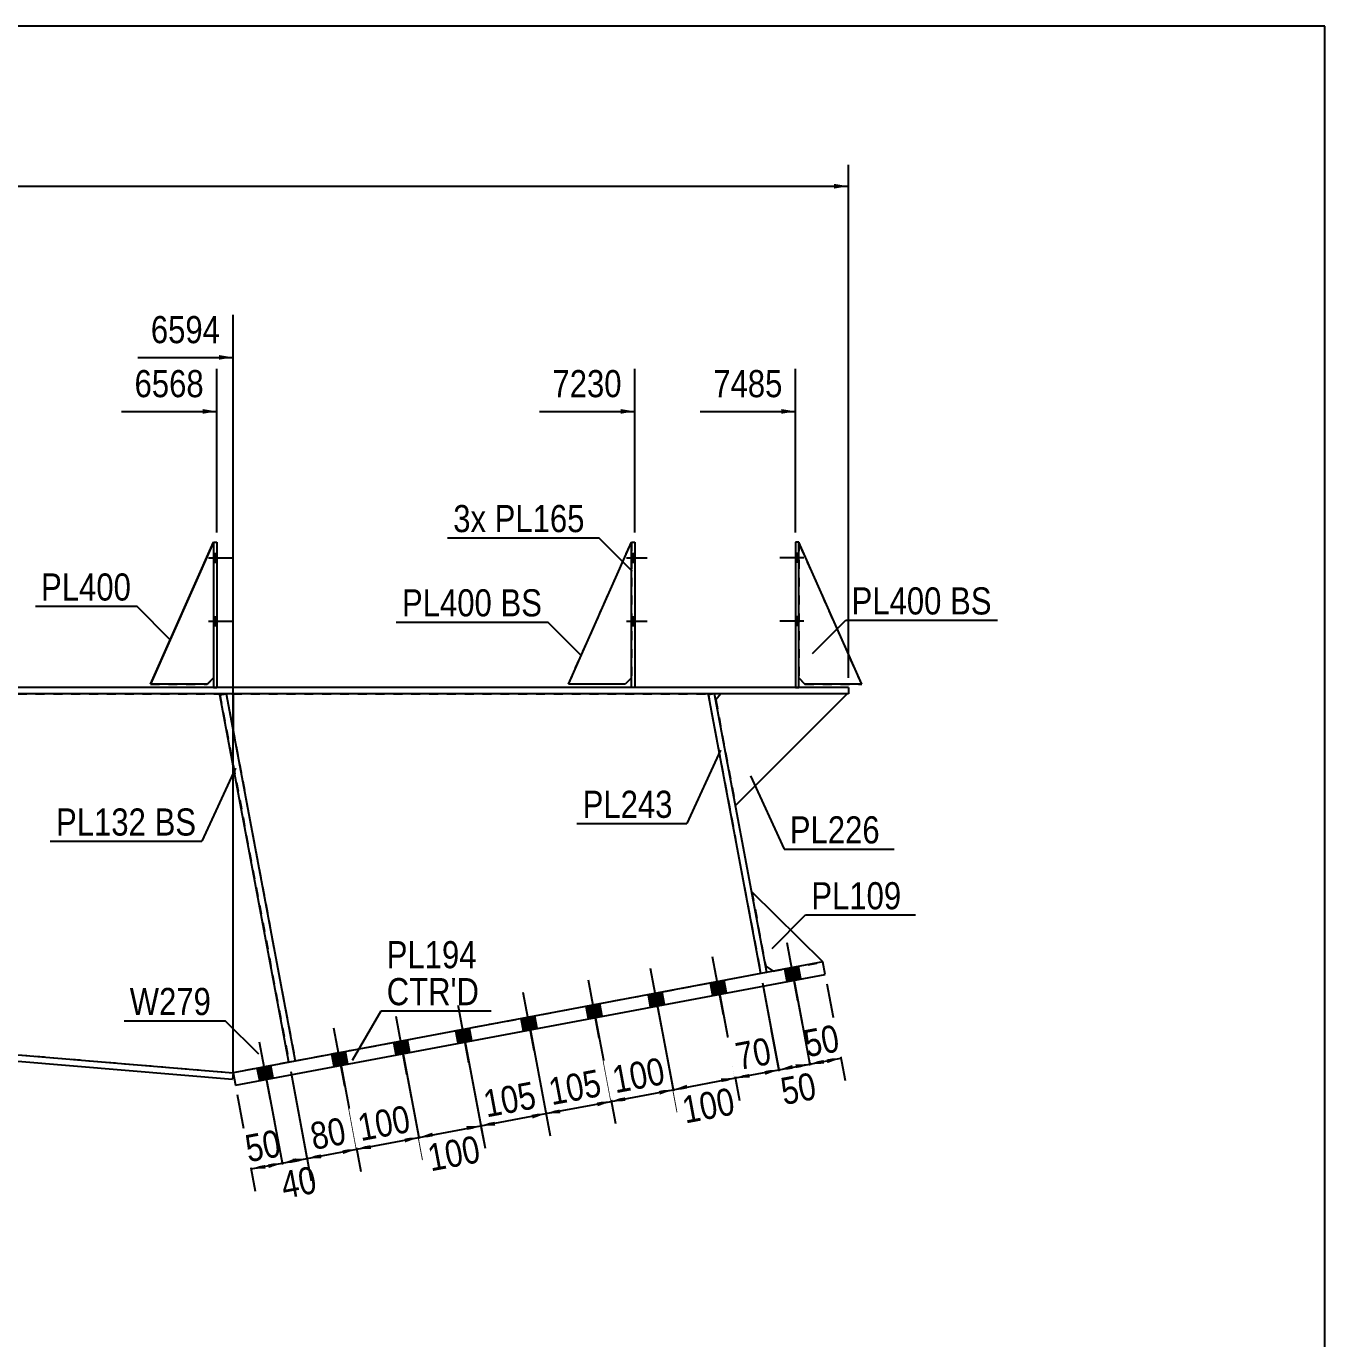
# Model space of a CAD drawing. Header units: millimetres. Extents: x -33 to 369, y -197 to 80.
# Drawn here: x 232.1 to 369.1, y -58.1 to 80.4 of the extents above; entities that cross this region are included whole.
import ezdxf

# ---------------------------------------------------------------- set-up
doc = ezdxf.new("R2010")
doc.units = ezdxf.units.MM
doc.linetypes.add('DXK_LINE_DOT1', pattern=[1.8814, 0.9407, -0.9407])
doc.styles.add('Arial Narrow', font='ARIALN.TTF', dxfattribs={"height": 0.2})

# ---------------------------------------------------------------- blocks, each defined once
blk = doc.blocks.new('Unknown-627306682-1201')
at = {"color": 5, "linetype": 'Continuous'}
for p, q in [((369.14, 80.43), (-30.86, 80.43)), ((369.14, -196.57), (369.14, 80.43))]:
    blk.add_line(p, q, dxfattribs=at)
blk = doc.blocks.new('Part-627306682-1889 - 1579')
at = {"color": 2, "linetype": 'Continuous'}
for p, q in [((251.84, 26), (245.18, 11)), ((245.18, 11), (245.19, 11))]:
    blk.add_line(p, q, dxfattribs=at)
at = {"color": 7, "linetype": 'DXK_LINE_DOT1'}
for p, q in [((251.84, 26), (251.84, 11.67)), ((251.84, 11.67), (251.18, 11)), ((245.19, 11), (251.18, 11))]:
    blk.add_line(p, q, dxfattribs=at)
blk = doc.blocks.new('Part-627306682-1690 - 1579')
at = {"color": 2, "linetype": 'Continuous'}
for p, q in [((125.14, 10), (125.14, -10)), ((253.9, 10), (253.9, 6.12)), ((253.9, -30), (253.9, 2.51))]:
    blk.add_line(p, q, dxfattribs=at)
at = {"color": 7, "linetype": 'DXK_LINE_DOT1'}
for p, q in [((125.14, 10), (159.14, 10)), ((159.24, 10), (195.11, 10)), ((195.21, 10), (231.08, 10)), ((231.18, 10), (253.9, 10)), ((253.9, -30), (253.9, 2.51)), ((125.14, -10), (159.14, -12.84)), ((159.24, -14.47), (195.11, -17.46)), ((195.21, -21.29), (231.08, -24.28)), ((231.18, -28.1), (253.9, -30))]:
    blk.add_line(p, q, dxfattribs=at)
blk = doc.blocks.new('Part-627306682-1602 - 1579')
at = {"color": 2, "linetype": 'Continuous'}
for p, q in [((252.52, 9.88), (253.18, 10)), ((259.8, -28.89), (252.52, 9.88)), ((253.18, 10), (260.46, -28.77))]:
    blk.add_line(p, q, dxfattribs=at)
at = {"color": 7, "linetype": 'DXK_LINE_DOT1'}
blk.add_line((260.46, -28.77), (259.8, -28.89), dxfattribs=at)
blk = doc.blocks.new('Part-627306682-1776 - 1579')
at = {"color": 2, "linetype": 'Continuous'}
for p, q in [((289.3, 11), (295.96, 26)), ((295.96, 11.67), (295.3, 11)), ((295.3, 11), (289.3, 11))]:
    blk.add_line(p, q, dxfattribs=at)
at = {"color": 7, "linetype": 'DXK_LINE_DOT1'}
blk.add_line((295.96, 26), (295.96, 11.67), dxfattribs=at)
blk = doc.blocks.new('Part-627306682-1712 - 1579')
at = {"color": 2, "linetype": 'Continuous'}
for p, q in [((145.14, 10.67), (145.14, 10)), ((159.14, 10.67), (145.14, 10.67)), ((159.14, 10), (145.14, 10)), ((179.91, 10.67), (159.24, 10.67)), ((195.11, 10), (159.24, 10)), ((195.11, 10.67), (180.24, 10.67)), ((215.88, 10.67), (195.21, 10.67)), ((231.08, 10), (195.21, 10)), ((231.08, 10.67), (216.21, 10.67)), ((251.84, 10.67), (231.18, 10.67)), ((304.73, 10), (231.18, 10)), ((295.96, 10.67), (252.18, 10.67)), ((313.27, 10.67), (296.3, 10.67)), ((318.85, 10), (304.73, 10)), ((318.85, 10.67), (313.61, 10.67)), ((318.85, 10.67), (318.85, 10))]:
    blk.add_line(p, q, dxfattribs=at)
at = {"color": 7, "linetype": 'DXK_LINE_DOT1'}
for p, q in [((180.24, 10.67), (179.91, 10.67)), ((216.21, 10.67), (215.88, 10.67)), ((252.18, 10.67), (251.84, 10.67)), ((296.3, 10.67), (295.96, 10.67)), ((304.73, 10), (304.73, 10)), ((304.73, 10), (304.73, 10)), ((313.61, 10.67), (313.27, 10.67))]:
    blk.add_line(p, q, dxfattribs=at)
blk = doc.blocks.new('Part-627306682-1624 - 1579')
at = {"color": 2, "linetype": 'Continuous'}
for p, q in [((304.73, 10), (304.07, 9.88)), ((309.6, -19.54), (304.07, 9.88)), ((310.25, -19.42), (304.73, 10))]:
    blk.add_line(p, q, dxfattribs=at)
at = {"color": 7, "linetype": 'DXK_LINE_DOT1'}
blk.add_line((310.25, -19.42), (309.6, -19.54), dxfattribs=at)
blk = doc.blocks.new('Part-627306682-1646 - 1579')
at = {"color": 2, "linetype": 'Continuous'}
for p, q in [((145.14, -11.67), (145.09, -12.33)), ((145.09, -12.33), (159.14, -13.51)), ((145.14, -11.67), (159.14, -12.84)), ((159.24, -14.47), (195.11, -17.46)), ((159.24, -15.14), (195.11, -18.13)), ((195.21, -21.29), (231.08, -24.28)), ((195.21, -21.96), (231.08, -24.95)), ((231.18, -28.1), (253.9, -30)), ((231.18, -28.77), (253.85, -30.66)), ((253.9, -30), (253.85, -30.66))]:
    blk.add_line(p, q, dxfattribs=at)
blk = doc.blocks.new('Part-627306682-1668 - 1579')
at = {"color": 2, "linetype": 'Continuous'}
for p, q in [((253.9, 6.12), (253.9, 10)), ((304.05, 10), (304.07, 9.88)), ((253.9, -30), (253.9, 2.51))]:
    blk.add_line(p, q, dxfattribs=at)
at = {"color": 7, "linetype": 'DXK_LINE_DOT1'}
for p, q in [((253.9, 10), (304.05, 10)), ((304.07, 9.88), (309.6, -19.54)), ((253.9, 2.51), (253.9, 6.12)), ((309.6, -19.54), (260.46, -28.77)), ((259.8, -28.89), (253.9, -30))]:
    blk.add_line(p, q, dxfattribs=at)
blk = doc.blocks.new('Part-627306682-1990 - 1579')
at = {"color": 7, "linetype": 'DXK_LINE_DOT1'}
for p, q in [((253.18, 10), (252.52, 9.88)), ((252.52, 9.88), (259.8, -28.89)), ((253.18, 10), (260.46, -28.77))]:
    blk.add_line(p, q, dxfattribs=at)
blk = doc.blocks.new('Part-627306682-2012 - 1579')
at = {"color": 2, "linetype": 'Continuous'}
for p, q in [((305.39, 10), (304.85, 9.34)), ((306.94, -1.79), (318.73, 10))]:
    blk.add_line(p, q, dxfattribs=at)
at = {"color": 7, "linetype": 'DXK_LINE_DOT1'}
for p, q in [((318.73, 10), (305.39, 10)), ((304.85, 9.34), (306.94, -1.79))]:
    blk.add_line(p, q, dxfattribs=at)
blk = doc.blocks.new('Part-627306682-1884 - 1579')
at = {"color": 7, "linetype": 'DXK_LINE_DOT1'}
for p, q in [((313.61, 26), (313.61, 11.67)), ((320.27, 11), (313.61, 26)), ((313.61, 11.67), (314.27, 11)), ((314.27, 11), (320.27, 11))]:
    blk.add_line(p, q, dxfattribs=at)
blk = doc.blocks.new('Part-627306682-1968 - 1579')
at = {"color": 2, "linetype": 'Continuous'}
for p, q in [((320.27, 11), (313.61, 26)), ((314.27, 11), (313.61, 11.67)), ((320.27, 11), (314.27, 11))]:
    blk.add_line(p, q, dxfattribs=at)
blk = doc.blocks.new('Part-627306682-2034 - 1579')
at = {"color": 2, "linetype": 'Continuous'}
for p, q in [((316.15, -18.31), (253.9, -30)), ((316.4, -19.62), (316.15, -18.31)), ((254.15, -31.31), (316.4, -19.62)), ((253.9, -30), (254.15, -31.31))]:
    blk.add_line(p, q, dxfattribs=at)
blk = doc.blocks.new('Part-627306682-2056 - 1579')
at = {"color": 2, "linetype": 'Continuous'}
for p, q in [((316.15, -18.31), (308.65, -10.9)), ((310.13, -18.76), (310.91, -19.29))]:
    blk.add_line(p, q, dxfattribs=at)
at = {"color": 7, "linetype": 'DXK_LINE_DOT1'}
for p, q in [((308.65, -10.9), (310.13, -18.76)), ((310.91, -19.29), (316.15, -18.31))]:
    blk.add_line(p, q, dxfattribs=at)
blk = doc.blocks.new('Bolt-627306682-2060 - 1579')
at = {"linetype": 'Continuous'}
for points in [[(296.3, 23.87), (296.3, 24.8), (295.96, 24.8), (295.96, 23.87)], [(296.3, 23.87), (296.3, 24.8), (295.96, 24.8), (295.96, 23.87)], [(296.3, 23.87), (296.3, 24.8), (295.96, 24.8), (295.96, 23.87)], [(296.3, 17.2), (296.3, 18.13), (295.96, 18.13), (295.96, 17.2)], [(296.3, 17.2), (296.3, 18.13), (295.96, 18.13), (295.96, 17.2)], [(296.3, 17.2), (296.3, 18.13), (295.96, 18.13), (295.96, 17.2)]]:
    blk.add_hatch(color=3, dxfattribs=at).paths.add_polyline_path(points)
at = {"color": 3, "linetype": 'Continuous'}
for p, q in [((295.43, 24.33), (297.63, 24.33)), ((295.43, 24.33), (297.63, 24.33)), ((295.43, 24.33), (297.63, 24.33)), ((295.96, 24.8), (296.3, 24.8)), ((295.96, 24.8), (296.3, 24.8)), ((295.96, 24.8), (296.3, 24.8)), ((295.96, 23.87), (296.3, 23.87)), ((295.96, 23.87), (296.3, 23.87)), ((295.96, 23.87), (296.3, 23.87)), ((295.96, 18.13), (296.3, 18.13)), ((295.96, 18.13), (296.3, 18.13)), ((295.96, 18.13), (296.3, 18.13)), ((295.43, 17.67), (297.63, 17.67)), ((295.43, 17.67), (297.63, 17.67)), ((295.43, 17.67), (297.63, 17.67)), ((295.96, 17.2), (296.3, 17.2)), ((295.96, 17.2), (296.3, 17.2)), ((295.96, 17.2), (296.3, 17.2))]:
    blk.add_line(p, q, dxfattribs=at)
blk = doc.blocks.new('Bolt-627306682-2061 - 1579')
at = {"linetype": 'Continuous'}
for points in [[(252.18, 23.87), (252.18, 24.8), (251.84, 24.8), (251.84, 23.87)], [(252.18, 23.87), (252.18, 24.8), (251.84, 24.8), (251.84, 23.87)], [(252.18, 23.87), (252.18, 24.8), (251.84, 24.8), (251.84, 23.87)], [(252.18, 17.2), (252.18, 18.13), (251.84, 18.13), (251.84, 17.2)], [(252.18, 17.2), (252.18, 18.13), (251.84, 18.13), (251.84, 17.2)], [(252.18, 17.2), (252.18, 18.13), (251.84, 18.13), (251.84, 17.2)]]:
    blk.add_hatch(color=3, dxfattribs=at).paths.add_polyline_path(points)
at = {"color": 3, "linetype": 'Continuous'}
for p, q in [((251.31, 24.33), (253.84, 24.33)), ((251.31, 24.33), (253.84, 24.33)), ((251.31, 24.33), (253.84, 24.33)), ((251.84, 24.8), (252.18, 24.8)), ((251.84, 24.8), (252.18, 24.8)), ((251.84, 24.8), (252.18, 24.8)), ((251.84, 23.87), (252.18, 23.87)), ((251.84, 23.87), (252.18, 23.87)), ((251.84, 23.87), (252.18, 23.87)), ((251.84, 18.13), (252.18, 18.13)), ((251.84, 18.13), (252.18, 18.13)), ((251.84, 18.13), (252.18, 18.13)), ((251.31, 17.67), (253.84, 17.67)), ((251.31, 17.67), (253.84, 17.67)), ((251.31, 17.67), (253.84, 17.67)), ((251.84, 17.2), (252.18, 17.2)), ((251.84, 17.2), (252.18, 17.2)), ((251.84, 17.2), (252.18, 17.2))]:
    blk.add_line(p, q, dxfattribs=at)
blk = doc.blocks.new('Bolt-627306682-2062 - 1579')
at = {"linetype": 'Continuous'}
for points in [[(313.61, 23.87), (313.61, 24.8), (313.28, 24.8), (313.28, 23.87)], [(313.61, 23.87), (313.61, 24.8), (313.28, 24.8), (313.28, 23.87)], [(313.61, 23.87), (313.61, 24.8), (313.28, 24.8), (313.28, 23.87)], [(313.61, 17.2), (313.61, 18.13), (313.28, 18.13), (313.28, 17.2)], [(313.61, 17.2), (313.61, 18.13), (313.28, 18.13), (313.28, 17.2)], [(313.61, 17.2), (313.61, 18.13), (313.28, 18.13), (313.28, 17.2)]]:
    blk.add_hatch(color=3, dxfattribs=at).paths.add_polyline_path(points)
at = {"color": 3, "linetype": 'Continuous'}
for p, q in [((314.14, 24.33), (311.61, 24.33)), ((314.14, 24.33), (311.61, 24.33)), ((314.14, 24.33), (311.61, 24.33)), ((313.61, 24.8), (313.28, 24.8)), ((313.61, 24.8), (313.28, 24.8)), ((313.61, 24.8), (313.28, 24.8)), ((313.61, 23.87), (313.28, 23.87)), ((313.61, 23.87), (313.28, 23.87)), ((313.61, 23.87), (313.28, 23.87)), ((313.61, 18.13), (313.28, 18.13)), ((313.61, 18.13), (313.28, 18.13)), ((313.61, 18.13), (313.28, 18.13)), ((314.14, 17.67), (311.61, 17.67)), ((314.14, 17.67), (311.61, 17.67)), ((314.14, 17.67), (311.61, 17.67)), ((313.61, 17.2), (313.28, 17.2)), ((313.61, 17.2), (313.28, 17.2)), ((313.61, 17.2), (313.28, 17.2))]:
    blk.add_line(p, q, dxfattribs=at)
blk = doc.blocks.new('Part-627306682-2130 - 1579')
at = {"color": 2, "linetype": 'Continuous'}
for p, q in [((245.19, 11), (251.84, 25.98)), ((251.84, 11.66), (251.19, 11)), ((251.19, 11), (245.19, 11))]:
    blk.add_line(p, q, dxfattribs=at)
at = {"color": 7, "linetype": 'DXK_LINE_DOT1'}
for p, q in [((251.85, 26), (251.84, 25.98)), ((251.85, 26), (251.85, 11.67)), ((251.85, 11.67), (251.84, 11.66))]:
    blk.add_line(p, q, dxfattribs=at)
blk = doc.blocks.new('Bolt-627306682-2109 - 1579')
at = {"linetype": 'Continuous'}
for points in [[(313.59, -18.79), (312.15, -19.06), (312.4, -20.37), (313.84, -20.1)], [(313.59, -18.79), (312.15, -19.06), (312.4, -20.37), (313.84, -20.1)], [(305.73, -20.27), (304.29, -20.54), (304.54, -21.85), (305.98, -21.58)], [(305.73, -20.27), (304.29, -20.54), (304.54, -21.85), (305.98, -21.58)], [(299.18, -21.5), (297.74, -21.77), (297.98, -23.08), (299.43, -22.81)], [(299.18, -21.5), (297.74, -21.77), (297.98, -23.08), (299.43, -22.81)], [(292.63, -22.73), (291.19, -23), (291.43, -24.31), (292.87, -24.04)], [(292.63, -22.73), (291.19, -23), (291.43, -24.31), (292.87, -24.04)], [(285.75, -24.02), (284.31, -24.29), (284.55, -25.6), (285.99, -25.33)], [(285.75, -24.02), (284.31, -24.29), (284.55, -25.6), (285.99, -25.33)], [(278.87, -25.31), (277.43, -25.58), (277.67, -26.89), (279.11, -26.62)], [(278.87, -25.31), (277.43, -25.58), (277.67, -26.89), (279.11, -26.62)], [(272.32, -26.54), (270.87, -26.81), (271.12, -28.12), (272.56, -27.85)], [(272.32, -26.54), (270.87, -26.81), (271.12, -28.12), (272.56, -27.85)], [(265.76, -27.77), (264.32, -28.04), (264.57, -29.35), (266.01, -29.08)], [(265.76, -27.77), (264.32, -28.04), (264.57, -29.35), (266.01, -29.08)], [(257.9, -29.25), (256.46, -29.52), (256.71, -30.83), (258.15, -30.56)], [(257.9, -29.25), (256.46, -29.52), (256.71, -30.83), (258.15, -30.56)]]:
    blk.add_hatch(color=3, dxfattribs=at).paths.add_polyline_path(points)
at = {"color": 3, "linetype": 'Continuous'}
for p, q in [((313.53, -22.42), (312.38, -16.3)), ((313.53, -22.42), (312.38, -16.3)), ((305.67, -23.9), (304.52, -17.78)), ((305.67, -23.9), (304.52, -17.78)), ((299.12, -25.13), (297.97, -19.01)), ((299.12, -25.13), (297.97, -19.01)), ((312.4, -20.37), (312.15, -19.06)), ((312.4, -20.37), (312.15, -19.06)), ((313.84, -20.1), (313.59, -18.79)), ((313.84, -20.1), (313.59, -18.79)), ((292.56, -26.36), (291.41, -20.24)), ((292.56, -26.36), (291.41, -20.24)), ((304.54, -21.85), (304.29, -20.54)), ((304.54, -21.85), (304.29, -20.54)), ((305.98, -21.58), (305.73, -20.27)), ((305.98, -21.58), (305.73, -20.27)), ((285.68, -27.65), (284.53, -21.53)), ((285.68, -27.65), (284.53, -21.53)), ((297.98, -23.08), (297.74, -21.77)), ((297.98, -23.08), (297.74, -21.77)), ((299.43, -22.81), (299.18, -21.5)), ((299.43, -22.81), (299.18, -21.5)), ((278.8, -28.95), (277.65, -22.83)), ((278.8, -28.95), (277.65, -22.83)), ((291.43, -24.31), (291.19, -23)), ((291.43, -24.31), (291.19, -23)), ((292.87, -24.04), (292.63, -22.73)), ((292.87, -24.04), (292.63, -22.73)), ((272.25, -30.18), (271.1, -24.06)), ((272.25, -30.18), (271.1, -24.06)), ((284.55, -25.6), (284.31, -24.29)), ((284.55, -25.6), (284.31, -24.29)), ((285.99, -25.33), (285.75, -24.02)), ((285.99, -25.33), (285.75, -24.02)), ((265.7, -31.41), (264.55, -25.29)), ((265.7, -31.41), (264.55, -25.29)), ((277.67, -26.89), (277.43, -25.58)), ((277.67, -26.89), (277.43, -25.58)), ((279.11, -26.62), (278.87, -25.31)), ((279.11, -26.62), (278.87, -25.31)), ((257.84, -32.88), (256.69, -26.76)), ((257.84, -32.88), (256.69, -26.76)), ((271.12, -28.12), (270.87, -26.81)), ((271.12, -28.12), (270.87, -26.81)), ((272.56, -27.85), (272.32, -26.54)), ((272.56, -27.85), (272.32, -26.54)), ((264.57, -29.35), (264.32, -28.04)), ((264.57, -29.35), (264.32, -28.04)), ((266.01, -29.08), (265.76, -27.77)), ((266.01, -29.08), (265.76, -27.77)), ((256.71, -30.83), (256.46, -29.52)), ((256.71, -30.83), (256.46, -29.52)), ((258.15, -30.56), (257.9, -29.25)), ((258.15, -30.56), (257.9, -29.25))]:
    blk.add_line(p, q, dxfattribs=at)
blk = doc.blocks.new('Part-627306682-2206 - 1579')
at = {"color": 2, "linetype": 'Continuous'}
for p, q in [((313.28, 26), (313.27, 10.67)), ((313.61, 26), (313.28, 26)), ((313.61, 10.67), (313.61, 26)), ((313.27, 10.67), (313.61, 10.67))]:
    blk.add_line(p, q, dxfattribs=at)
blk = doc.blocks.new('Part-627306682-2211 - 1579')
at = {"color": 2, "linetype": 'Continuous'}
for p, q in [((251.84, 26), (251.84, 10.67)), ((251.84, 26), (252.18, 26)), ((252.18, 26), (252.18, 10.67)), ((251.84, 10.67), (252.18, 10.67))]:
    blk.add_line(p, q, dxfattribs=at)
blk = doc.blocks.new('Part-627306682-2216 - 1579')
at = {"color": 2, "linetype": 'Continuous'}
for p, q in [((295.96, 10.67), (295.96, 26)), ((295.96, 26), (296.3, 26)), ((296.3, 26), (296.3, 10.67)), ((296.3, 10.67), (295.96, 10.67))]:
    blk.add_line(p, q, dxfattribs=at)
blk = doc.blocks.new('Part-627306682-4647 - 1579')
at = {"color": 7, "linetype": 'DXK_LINE_DOT1'}
for p, q in [((289.3, 11), (295.96, 26)), ((295.96, 11.67), (295.3, 11)), ((295.96, 11.67), (295.96, 11.67)), ((295.3, 11), (289.3, 11))]:
    blk.add_line(p, q, dxfattribs=at)
blk = doc.blocks.new('StraightDimension-627306682-5309 - 1579')
at = {"linetype": 'Continuous'}
blk.add_hatch(color=7, dxfattribs=at).paths.add_polyline_path([(250.69, 40.04), (252.19, 39.79), (250.69, 39.54)])
at = {"color": 7, "linetype": 'Continuous'}
for p, q in [((252.19, 27), (252.19, 44.29)), ((242.12, 39.79), (252.19, 39.79))]:
    blk.add_line(p, q, dxfattribs=at)
at = {"color": 0}
blk.add_wipeout([(251.41, 40.69), (251.41, 44.89), (242.9, 44.89), (242.9, 40.69)], dxfattribs=at)
at = {"color": 3, "style": 'Arial Narrow'}
blk.add_text('6568', height=2.863, dxfattribs=at).set_placement((243.5, 41.29))
blk = doc.blocks.new('StraightDimension-627306682-5279 - 1579')
at = {"linetype": 'Continuous'}
blk.add_hatch(color=7, dxfattribs=at).paths.add_polyline_path([(317.35, 63.8), (318.85, 63.55), (317.35, 63.3)])
at = {"color": 7, "linetype": 'Continuous'}
for p, q in [((318.85, 11.67), (318.85, 65.8)), ((-1.07, 63.55), (318.85, 63.55))]:
    blk.add_line(p, q, dxfattribs=at)
blk = doc.blocks.new('StraightDimension-627306682-2426 - 1579')
at = {"linetype": 'Continuous'}
for points in [[(316.3, -29.05), (314.78, -29.08), (316.21, -28.56)], [(316.54, -28.49), (318.06, -28.46), (316.63, -28.99)]]:
    blk.add_hatch(color=7, dxfattribs=at).paths.add_polyline_path(points)
at = {"color": 7, "linetype": 'Continuous'}
for p, q in [((313.06, -19.91), (315.22, -31.44)), ((316.58, -20.6), (318.5, -30.82)), ((314.78, -29.08), (318.06, -28.46))]:
    blk.add_line(p, q, dxfattribs=at)
at = {"color": 0}
blk.add_wipeout([(318.78, -28.18), (318, -24.05), (313.23, -24.94), (314, -29.07)], dxfattribs=at)
at = {"color": 3, "style": 'Arial Narrow'}
blk.add_text('50', height=2.863, rotation=10.6341, dxfattribs=at).set_placement((314.48, -28.37))
blk = doc.blocks.new('StraightDimension-627306682-5307 - 1579')
at = {"linetype": 'Continuous'}
blk.add_hatch(color=7, dxfattribs=at).paths.add_polyline_path([(294.8, 40.04), (296.3, 39.79), (294.8, 39.54)])
at = {"color": 7, "linetype": 'Continuous'}
for p, q in [((296.3, 27), (296.3, 44.29)), ((286.24, 39.79), (296.3, 39.79))]:
    blk.add_line(p, q, dxfattribs=at)
at = {"color": 0}
blk.add_wipeout([(295.52, 40.69), (295.52, 44.89), (287.01, 44.89), (287.01, 40.69)], dxfattribs=at)
at = {"color": 3, "style": 'Arial Narrow'}
blk.add_text('7230', height=2.863, dxfattribs=at).set_placement((287.61, 41.29))
blk = doc.blocks.new('StraightDimension-627306682-2332 - 1579')
at = {"linetype": 'Continuous'}
for points in [[(257.33, -40.12), (255.81, -40.15), (257.24, -39.63)], [(257.57, -39.57), (259.09, -39.54), (257.66, -40.06)]]:
    blk.add_hatch(color=7, dxfattribs=at).paths.add_polyline_path(points)
at = {"color": 7, "linetype": 'Continuous'}
for p, q in [((257.36, -30.37), (259.53, -41.9)), ((254.33, -32.29), (256.25, -42.51)), ((255.81, -40.15), (259.09, -39.54))]:
    blk.add_line(p, q, dxfattribs=at)
at = {"color": 0}
blk.add_wipeout([(259.81, -39.25), (259.03, -35.12), (254.26, -36.02), (255.03, -40.15)], dxfattribs=at)
at = {"color": 3, "style": 'Arial Narrow'}
blk.add_text('50', height=2.863, rotation=10.6341, dxfattribs=at).set_placement((255.51, -39.45))
blk = doc.blocks.new('StraightDimension-627306682-2345 - 1579')
at = {"linetype": 'Continuous'}
for points in [[(260.61, -39.51), (259.09, -39.54), (260.51, -39.02)], [(260.19, -39.08), (261.71, -39.05), (260.28, -39.57)]]:
    blk.add_hatch(color=7, dxfattribs=at).paths.add_polyline_path(points)
at = {"color": 7, "linetype": 'Continuous'}
for p, q in [((257.36, -30.37), (259.5, -41.75)), ((259.99, -29.88), (262.12, -41.26)), ((259.09, -39.54), (261.71, -39.05))]:
    blk.add_line(p, q, dxfattribs=at)
at = {"color": 0}
blk.add_wipeout([(263.59, -43.12), (262.81, -38.99), (258.04, -39.89), (258.81, -44.02)], dxfattribs=at)
at = {"color": 3, "style": 'Arial Narrow'}
blk.add_text('40', height=2.863, rotation=10.6341, dxfattribs=at).set_placement((259.29, -43.31))
blk = doc.blocks.new('StraightDimension-627306682-2363 - 1579')
at = {"linetype": 'Continuous'}
for points in [[(263.23, -39.01), (261.71, -39.05), (263.14, -38.52)], [(265.43, -38.09), (266.95, -38.06), (265.52, -38.58)]]:
    blk.add_hatch(color=7, dxfattribs=at).paths.add_polyline_path(points)
at = {"color": 7, "linetype": 'Continuous'}
for p, q in [((265.23, -28.89), (267.39, -40.42)), ((259.99, -29.88), (262.15, -41.4)), ((261.71, -39.05), (266.95, -38.06))]:
    blk.add_line(p, q, dxfattribs=at)
at = {"color": 0}
blk.add_wipeout([(266.69, -37.96), (265.91, -33.83), (261.14, -34.73), (261.91, -38.85)], dxfattribs=at)
at = {"color": 3, "style": 'Arial Narrow'}
blk.add_text('80', height=2.863, rotation=10.6341, dxfattribs=at).set_placement((262.39, -38.15))
blk = doc.blocks.new('StraightDimension-627306682-2376 - 1579')
at = {"linetype": 'Continuous'}
for points in [[(271.98, -36.86), (273.5, -36.83), (272.07, -37.35)], [(268.47, -38.03), (266.95, -38.06), (268.38, -37.54)]]:
    blk.add_hatch(color=7, dxfattribs=at).paths.add_polyline_path(points)
at = {"color": 7, "linetype": 'Continuous'}
for p, q in [((271.78, -27.66), (273.94, -39.19)), ((265.23, -28.89), (267.39, -40.42)), ((266.95, -38.06), (273.5, -36.83))]:
    blk.add_line(p, q, dxfattribs=at)
at = {"color": 0}
blk.add_wipeout([(273.48, -36.68), (272.71, -32.55), (266.14, -33.79), (266.91, -37.92)], dxfattribs=at)
at = {"color": 3, "style": 'Arial Narrow'}
blk.add_text('100', height=2.863, rotation=10.6341, dxfattribs=at).set_placement((267.39, -37.22))
blk = doc.blocks.new('StraightDimension-627306682-2379 - 1579')
at = {"linetype": 'Continuous'}
for points in [[(278.53, -35.63), (280.05, -35.6), (278.63, -36.12)], [(275.02, -36.8), (273.5, -36.83), (274.93, -36.31)]]:
    blk.add_hatch(color=7, dxfattribs=at).paths.add_polyline_path(points)
at = {"color": 7, "linetype": 'Continuous'}
for p, q in [((271.78, -27.66), (273.92, -39.04)), ((278.33, -26.43), (280.47, -37.81)), ((273.5, -36.83), (280.05, -35.6))]:
    blk.add_line(p, q, dxfattribs=at)
at = {"color": 0}
blk.add_wipeout([(280.87, -39.87), (280.09, -35.75), (273.52, -36.98), (274.3, -41.11)], dxfattribs=at)
at = {"color": 3, "style": 'Arial Narrow'}
blk.add_text('100', height=2.863, rotation=10.6341, dxfattribs=at).set_placement((274.77, -40.41))
blk = doc.blocks.new('StraightDimension-627306682-2382 - 1579')
at = {"linetype": 'Continuous'}
for points in [[(285.41, -34.34), (286.93, -34.31), (285.51, -34.83)], [(281.57, -35.57), (280.05, -35.6), (281.48, -35.08)]]:
    blk.add_hatch(color=7, dxfattribs=at).paths.add_polyline_path(points)
at = {"color": 7, "linetype": 'Continuous'}
for p, q in [((285.21, -25.14), (287.38, -36.67)), ((278.33, -26.43), (280.5, -37.96)), ((280.05, -35.6), (286.93, -34.31))]:
    blk.add_line(p, q, dxfattribs=at)
at = {"color": 0}
blk.add_wipeout([(286.75, -34.19), (285.98, -30.06), (279.41, -31.3), (280.18, -35.42)], dxfattribs=at)
at = {"color": 3, "style": 'Arial Narrow'}
blk.add_text('105', height=2.863, rotation=10.6341, dxfattribs=at).set_placement((280.66, -34.72))
blk = doc.blocks.new('StraightDimension-627306682-2391 - 1579')
at = {"linetype": 'Continuous'}
for points in [[(292.29, -33.05), (293.81, -33.02), (292.39, -33.54)], [(288.45, -34.28), (286.93, -34.31), (288.36, -33.79)]]:
    blk.add_hatch(color=7, dxfattribs=at).paths.add_polyline_path(points)
at = {"color": 7, "linetype": 'Continuous'}
for p, q in [((292.09, -23.85), (294.26, -35.37)), ((285.21, -25.14), (287.38, -36.67)), ((286.93, -34.31), (293.81, -33.02))]:
    blk.add_line(p, q, dxfattribs=at)
at = {"color": 0}
blk.add_wipeout([(293.63, -32.9), (292.86, -28.77), (286.29, -30), (287.06, -34.13)], dxfattribs=at)
at = {"color": 3, "style": 'Arial Narrow'}
blk.add_text('105', height=2.863, rotation=10.6341, dxfattribs=at).set_placement((287.54, -33.43))
blk = doc.blocks.new('StraightDimension-627306682-2400 - 1579')
at = {"linetype": 'Continuous'}
for points in [[(298.84, -31.82), (300.37, -31.79), (298.94, -32.31)], [(295.33, -32.99), (293.81, -33.02), (295.24, -32.49)]]:
    blk.add_hatch(color=7, dxfattribs=at).paths.add_polyline_path(points)
at = {"color": 7, "linetype": 'Continuous'}
for p, q in [((298.64, -22.62), (300.81, -34.14)), ((292.09, -23.85), (294.26, -35.37)), ((293.81, -33.02), (300.37, -31.79))]:
    blk.add_line(p, q, dxfattribs=at)
at = {"color": 0}
blk.add_wipeout([(300.35, -31.64), (299.57, -27.51), (293, -28.74), (293.78, -32.87)], dxfattribs=at)
at = {"color": 3, "style": 'Arial Narrow'}
blk.add_text('100', height=2.863, rotation=10.6341, dxfattribs=at).set_placement((294.26, -32.17))
blk = doc.blocks.new('StraightDimension-627306682-2403 - 1579')
at = {"linetype": 'Continuous'}
for points in [[(301.89, -31.75), (300.37, -31.79), (301.79, -31.26)], [(305.4, -30.59), (306.92, -30.55), (305.49, -31.08)]]:
    blk.add_hatch(color=7, dxfattribs=at).paths.add_polyline_path(points)
at = {"color": 7, "linetype": 'Continuous'}
for p, q in [((305.2, -21.38), (307.33, -32.77)), ((298.64, -22.62), (300.78, -34)), ((300.37, -31.79), (306.92, -30.55))]:
    blk.add_line(p, q, dxfattribs=at)
at = {"color": 0}
blk.add_wipeout([(307.73, -34.83), (306.95, -30.7), (300.39, -31.93), (301.16, -36.06)], dxfattribs=at)
at = {"color": 3, "style": 'Arial Narrow'}
blk.add_text('100', height=2.863, rotation=10.6341, dxfattribs=at).set_placement((301.64, -35.36))
blk = doc.blocks.new('StraightDimension-627306682-2409 - 1579')
at = {"linetype": 'Continuous'}
for points in [[(308.44, -30.52), (306.92, -30.55), (308.35, -30.03)], [(309.98, -29.73), (311.5, -29.69), (310.08, -30.22)]]:
    blk.add_hatch(color=7, dxfattribs=at).paths.add_polyline_path(points)
at = {"color": 7, "linetype": 'Continuous'}
for p, q in [((309.78, -20.52), (311.95, -32.05)), ((305.2, -21.38), (307.36, -32.91)), ((306.92, -30.55), (311.5, -29.69))]:
    blk.add_line(p, q, dxfattribs=at)
at = {"color": 0}
blk.add_wipeout([(311.57, -29.53), (310.8, -25.4), (306.02, -26.3), (306.8, -30.43)], dxfattribs=at)
at = {"color": 3, "style": 'Arial Narrow'}
blk.add_text('70', height=2.863, rotation=10.6341, dxfattribs=at).set_placement((307.28, -29.72))
blk = doc.blocks.new('StraightDimension-627306682-2413 - 1579')
at = {"linetype": 'Continuous'}
for points in [[(313.26, -29.11), (314.78, -29.08), (313.35, -29.6)], [(313.02, -29.66), (311.5, -29.69), (312.93, -29.17)]]:
    blk.add_hatch(color=7, dxfattribs=at).paths.add_polyline_path(points)
at = {"color": 7, "linetype": 'Continuous'}
for p, q in [((309.78, -20.52), (311.92, -31.91)), ((313.06, -19.91), (315.2, -31.29)), ((311.5, -29.69), (314.78, -29.08))]:
    blk.add_line(p, q, dxfattribs=at)
at = {"color": 0}
blk.add_wipeout([(316.33, -33.21), (315.56, -29.09), (310.78, -29.98), (311.56, -34.11)], dxfattribs=at)
at = {"color": 3, "style": 'Arial Narrow'}
blk.add_text('50', height=2.863, rotation=10.6341, dxfattribs=at).set_placement((312.04, -33.41))
blk = doc.blocks.new('StraightDimension-627306682-5306 - 1579')
at = {"linetype": 'Continuous'}
blk.add_hatch(color=7, dxfattribs=at).paths.add_polyline_path([(311.78, 40.04), (313.28, 39.79), (311.78, 39.54)])
at = {"color": 7, "linetype": 'Continuous'}
for p, q in [((313.28, 27), (313.28, 44.29)), ((303.21, 39.79), (313.28, 39.79))]:
    blk.add_line(p, q, dxfattribs=at)
at = {"color": 0}
blk.add_wipeout([(312.5, 40.69), (312.5, 44.89), (303.99, 44.89), (303.99, 40.69)], dxfattribs=at)
at = {"color": 3, "style": 'Arial Narrow'}
blk.add_text('7485', height=2.863, dxfattribs=at).set_placement((304.59, 41.29))
blk = doc.blocks.new('StraightDimension-627306682-5308 - 1579')
at = {"linetype": 'Continuous'}
blk.add_hatch(color=7, dxfattribs=at).paths.add_polyline_path([(252.4, 45.74), (253.9, 45.49), (252.4, 45.24)])
at = {"color": 7, "linetype": 'Continuous'}
for p, q in [((253.9, -29), (253.9, 49.99)), ((243.84, 45.49), (253.9, 45.49))]:
    blk.add_line(p, q, dxfattribs=at)
at = {"color": 0}
blk.add_wipeout([(253.13, 46.39), (253.13, 50.59), (244.62, 50.59), (244.62, 46.39)], dxfattribs=at)
at = {"color": 3, "style": 'Arial Narrow'}
blk.add_text('6594', height=2.863, dxfattribs=at).set_placement((245.22, 46.99))
blk = doc.blocks.new('Mark-627306682-4287 - 1579')
at = {"color": 7, "linetype": 'Continuous'}
blk.add_line((305.34, 4.03), (301.8, -3.7), dxfattribs=at)
at = {"color": 0}
blk.add_wipeout([(300.3, -3.1), (300.3, -0.1), (290.8, -0.1), (290.8, -3.1)], dxfattribs=at)
blk.add_wipeout([(300.3, -3.1), (300.3, -0.1), (290.8, -0.1), (290.8, -3.1)], dxfattribs=at)
at = {"color": 7, "linetype": 'Continuous'}
blk.add_line((290.2, -3.7), (301.8, -3.7), dxfattribs=at)
at = {"color": 3, "style": 'Arial Narrow'}
blk.add_text('PL243', height=2.863, dxfattribs=at).set_placement((290.8, -3.1))
blk = doc.blocks.new('Mark-627306682-4293 - 1579')
at = {"color": 7, "linetype": 'Continuous'}
blk.add_line((256.61, -28.05), (253.07, -24.51), dxfattribs=at)
at = {"color": 0}
blk.add_wipeout([(251.57, -23.91), (251.57, -20.91), (242.99, -20.91), (242.99, -23.91)], dxfattribs=at)
blk.add_wipeout([(251.57, -23.91), (251.57, -20.91), (242.99, -20.91), (242.99, -23.91)], dxfattribs=at)
at = {"color": 7, "linetype": 'Continuous'}
blk.add_line((242.39, -24.51), (253.07, -24.51), dxfattribs=at)
at = {"color": 3, "style": 'Arial Narrow'}
blk.add_text('W279', height=2.863, dxfattribs=at).set_placement((242.99, -23.91))
blk = doc.blocks.new('MarkSet-627306682-4135 - 1579')
at = {"color": 0}
for points in [[(244.72, -4.97), (244.72, -1.97), (235.21, -1.97), (235.21, -4.97)], [(250, -4.97), (250, -1.97), (245.62, -1.97), (245.62, -4.97)]]:
    blk.add_wipeout(points, dxfattribs=at)
for points in [[(244.72, -4.97), (244.72, -1.97), (235.21, -1.97), (235.21, -4.97)], [(250, -4.97), (250, -1.97), (245.62, -1.97), (245.62, -4.97)]]:
    blk.add_wipeout(points, dxfattribs=at)
at = {"color": 7, "linetype": 'Continuous'}
for p in [(254.14, 2.16), (234.61, -5.57)]:
    blk.add_line(p, (250.6, -5.57), dxfattribs=at)
at = {"color": 3, "style": 'Arial Narrow'}
for s, p in [('PL132', (235.21, -4.97)), ('BS', (245.62, -4.97))]:
    blk.add_text(s, height=2.863, dxfattribs=at).set_placement(p)
blk = doc.blocks.new('MarkSet-627306682-4204 - 1579')
at = {"color": 7, "linetype": 'Continuous'}
blk.add_line((296.05, 22.91), (292.52, 26.45), dxfattribs=at)
at = {"color": 0}
for points in [[(280.61, 27.05), (280.61, 30.05), (277.14, 30.05), (277.14, 27.05)], [(291.02, 27.05), (291.02, 30.05), (281.51, 30.05), (281.51, 27.05)]]:
    blk.add_wipeout(points, dxfattribs=at)
for points in [[(280.61, 27.05), (280.61, 30.05), (277.14, 30.05), (277.14, 27.05)], [(291.02, 27.05), (291.02, 30.05), (281.51, 30.05), (281.51, 27.05)]]:
    blk.add_wipeout(points, dxfattribs=at)
at = {"color": 7, "linetype": 'Continuous'}
blk.add_line((276.54, 26.45), (292.52, 26.45), dxfattribs=at)
at = {"color": 3, "style": 'Arial Narrow'}
for s, p in [('3x', (277.14, 27.05)), ('PL165', (281.51, 27.05))]:
    blk.add_text(s, height=2.863, dxfattribs=at).set_placement(p)
blk = doc.blocks.new('MarkSet-627306682-4249 - 1579')
at = {"color": 0}
for points in [[(328.69, 18.36), (328.69, 21.36), (319.19, 21.36), (319.19, 18.36)], [(333.98, 18.36), (333.98, 21.36), (329.59, 21.36), (329.59, 18.36)]]:
    blk.add_wipeout(points, dxfattribs=at)
for points in [[(328.69, 18.36), (328.69, 21.36), (319.19, 21.36), (319.19, 18.36)], [(333.98, 18.36), (333.98, 21.36), (329.59, 21.36), (329.59, 18.36)]]:
    blk.add_wipeout(points, dxfattribs=at)
at = {"color": 7, "linetype": 'Continuous'}
for p, q in [((315.05, 14.23), (318.59, 17.76)), ((318.59, 17.76), (334.58, 17.76))]:
    blk.add_line(p, q, dxfattribs=at)
at = {"color": 3, "style": 'Arial Narrow'}
for s, p in [('PL400', (319.19, 18.36)), ('BS', (329.59, 18.36))]:
    blk.add_text(s, height=2.863, dxfattribs=at).set_placement(p)
blk = doc.blocks.new('MarkSet-627306682-4260 - 1579')
at = {"color": 0}
blk.add_wipeout([(243.14, 19.83), (243.14, 22.83), (233.63, 22.83), (233.63, 19.83)], dxfattribs=at)
blk.add_wipeout([(243.14, 19.83), (243.14, 22.83), (233.63, 22.83), (233.63, 19.83)], dxfattribs=at)
at = {"color": 7, "linetype": 'Continuous'}
for p in [(233.03, 19.23), (247.27, 15.7)]:
    blk.add_line(p, (243.74, 19.23), dxfattribs=at)
at = {"color": 3, "style": 'Arial Narrow'}
blk.add_text('PL400', height=2.863, dxfattribs=at).set_placement((233.63, 19.83))
blk = doc.blocks.new('MarkSet-627306682-5436 - 1579')
at = {"color": 0}
for points in [[(281.23, 18.16), (281.23, 21.16), (271.73, 21.16), (271.73, 18.16)], [(286.52, 18.16), (286.52, 21.16), (282.13, 21.16), (282.13, 18.16)]]:
    blk.add_wipeout(points, dxfattribs=at)
for points in [[(281.23, 18.16), (281.23, 21.16), (271.73, 21.16), (271.73, 18.16)], [(286.52, 18.16), (286.52, 21.16), (282.13, 21.16), (282.13, 18.16)]]:
    blk.add_wipeout(points, dxfattribs=at)
at = {"color": 7, "linetype": 'Continuous'}
for p in [(271.13, 17.56), (290.65, 14.02)]:
    blk.add_line(p, (287.12, 17.56), dxfattribs=at)
at = {"color": 3, "style": 'Arial Narrow'}
for s, p in [('PL400', (271.73, 18.16)), ('BS', (282.13, 18.16))]:
    blk.add_text(s, height=2.863, dxfattribs=at).set_placement(p)
blk = doc.blocks.new('Mark-627306682-4311 - 1579')
at = {"color": 0}
blk.add_wipeout([(322.17, -5.8), (322.17, -2.8), (312.67, -2.8), (312.67, -5.8)], dxfattribs=at)
blk.add_wipeout([(322.17, -5.8), (322.17, -2.8), (312.67, -2.8), (312.67, -5.8)], dxfattribs=at)
at = {"color": 7, "linetype": 'Continuous'}
for p, q in [((308.53, 1.34), (312.07, -6.4)), ((312.07, -6.4), (323.67, -6.4))]:
    blk.add_line(p, q, dxfattribs=at)
at = {"color": 3, "style": 'Arial Narrow'}
blk.add_text('PL226', height=2.863, dxfattribs=at).set_placement((312.67, -5.8))
blk = doc.blocks.new('Mark-627306682-4314 - 1579')
at = {"color": 0}
for points in [[(279.63, -18.97), (279.63, -15.97), (270.12, -15.97), (270.12, -18.97)], [(279.88, -22.87), (279.88, -19.87), (270.12, -19.87), (270.12, -22.87)]]:
    blk.add_wipeout(points, dxfattribs=at)
for points in [[(279.63, -18.97), (279.63, -15.97), (270.12, -15.97), (270.12, -18.97)], [(279.88, -22.87), (279.88, -19.87), (270.12, -19.87), (270.12, -22.87)]]:
    blk.add_wipeout(points, dxfattribs=at)
at = {"color": 7, "linetype": 'Continuous'}
for p, q in [((266.52, -28.67), (269.52, -23.47)), ((269.52, -23.47), (281.13, -23.47))]:
    blk.add_line(p, q, dxfattribs=at)
at = {"color": 3, "style": 'Arial Narrow'}
blk.add_text('PL194', height=2.863, dxfattribs=at).set_placement((270.12, -18.97))
at = {"color": 1, "style": 'Arial Narrow'}
blk.add_text("CTR'D", height=2.863, dxfattribs=at).set_placement((270.12, -22.87))
blk = doc.blocks.new('Mark-627306682-4317 - 1579')
at = {"color": 0}
blk.add_wipeout([(324.45, -12.75), (324.45, -9.75), (314.94, -9.75), (314.94, -12.75)], dxfattribs=at)
blk.add_wipeout([(324.45, -12.75), (324.45, -9.75), (314.94, -9.75), (314.94, -12.75)], dxfattribs=at)
at = {"color": 7, "linetype": 'Continuous'}
for p, q in [((310.81, -16.88), (314.34, -13.35)), ((314.34, -13.35), (325.95, -13.35))]:
    blk.add_line(p, q, dxfattribs=at)
at = {"color": 3, "style": 'Arial Narrow'}
blk.add_text('PL109', height=2.863, dxfattribs=at).set_placement((314.94, -12.75))

msp = doc.modelspace()

# ---------------------------------------------------------------- block references
for name in ['Unknown-627306682-1201', 'Part-627306682-1889 - 1579', 'Part-627306682-2130 - 1579', 'Part-627306682-2211 - 1579', 'Part-627306682-1776 - 1579', 'Part-627306682-4647 - 1579', 'Part-627306682-2216 - 1579', 'Part-627306682-2206 - 1579', 'Part-627306682-1884 - 1579', 'Part-627306682-1968 - 1579', 'Bolt-627306682-2061 - 1579', 'Bolt-627306682-2060 - 1579', 'Bolt-627306682-2062 - 1579', 'Part-627306682-1690 - 1579', 'Part-627306682-1712 - 1579', 'Part-627306682-1602 - 1579', 'Part-627306682-1990 - 1579', 'Part-627306682-1668 - 1579', 'Part-627306682-1624 - 1579', 'Part-627306682-2012 - 1579', 'Part-627306682-2056 - 1579', 'Part-627306682-1646 - 1579', 'Bolt-627306682-2109 - 1579', 'Part-627306682-2034 - 1579']:
    msp.add_blockref(name, (0, 0))

# ---------------------------------------------------------------- next in the draw order: block references
for name in ['StraightDimension-627306682-5309 - 1579', 'Mark-627306682-4287 - 1579', 'Mark-627306682-4311 - 1579', 'Mark-627306682-4317 - 1579', 'StraightDimension-627306682-2426 - 1579', 'StraightDimension-627306682-2332 - 1579']:
    msp.add_blockref(name, (0, 0))

# ---------------------------------------------------------------- next in the draw order: block references
for name in ['StraightDimension-627306682-5279 - 1579', 'StraightDimension-627306682-2345 - 1579']:
    msp.add_blockref(name, (0, 0))

# ---------------------------------------------------------------- next in the draw order: block references
for name in ['StraightDimension-627306682-5308 - 1579', 'StraightDimension-627306682-5307 - 1579', 'StraightDimension-627306682-5306 - 1579', 'MarkSet-627306682-5436 - 1579', 'MarkSet-627306682-4249 - 1579', 'StraightDimension-627306682-2363 - 1579']:
    msp.add_blockref(name, (0, 0))

# ---------------------------------------------------------------- next in the draw order: block references
for name in ['MarkSet-627306682-4204 - 1579', 'MarkSet-627306682-4260 - 1579', 'MarkSet-627306682-4135 - 1579', 'Mark-627306682-4293 - 1579', 'StraightDimension-627306682-2376 - 1579']:
    msp.add_blockref(name, (0, 0))

# ---------------------------------------------------------------- next in the draw order: block references
msp.add_blockref('StraightDimension-627306682-2379 - 1579', (0, 0))

# ---------------------------------------------------------------- next in the draw order: block references
msp.add_blockref('StraightDimension-627306682-2382 - 1579', (0, 0))

# ---------------------------------------------------------------- next in the draw order: block references
for name in ['Mark-627306682-4314 - 1579', 'StraightDimension-627306682-2391 - 1579']:
    msp.add_blockref(name, (0, 0))

# ---------------------------------------------------------------- next in the draw order: block references
msp.add_blockref('StraightDimension-627306682-2400 - 1579', (0, 0))

# ---------------------------------------------------------------- next in the draw order: block references
msp.add_blockref('StraightDimension-627306682-2403 - 1579', (0, 0))

# ---------------------------------------------------------------- next in the draw order: block references
msp.add_blockref('StraightDimension-627306682-2409 - 1579', (0, 0))

# ---------------------------------------------------------------- next in the draw order: block references
msp.add_blockref('StraightDimension-627306682-2413 - 1579', (0, 0))

doc.saveas('drawing.dxf')
